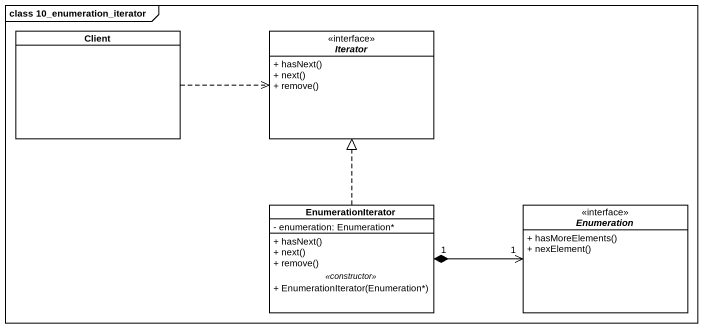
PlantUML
@startuml
mainframe class 10_enumeration_iterator
hide circle
hide empty members
skinparam classAttributeIconSize 0
class Client
interface Iterator {
  + hasNext()
  + next()
  + remove()
}
class EnumerationIterator {
  - enumeration: Enumeration*
  --
  + hasNext()
  + next()
  + remove()
  .. <<constructor>> ..
  + EnumerationIterator(Enumeration*)
}
interface Enumeration {
  + hasMoreElements()
  + nexElement()
}
Client .right.> Iterator
EnumerationIterator .up.|> Iterator
Enumeration "1" <-left-* "1" EnumerationIterator
@enduml
